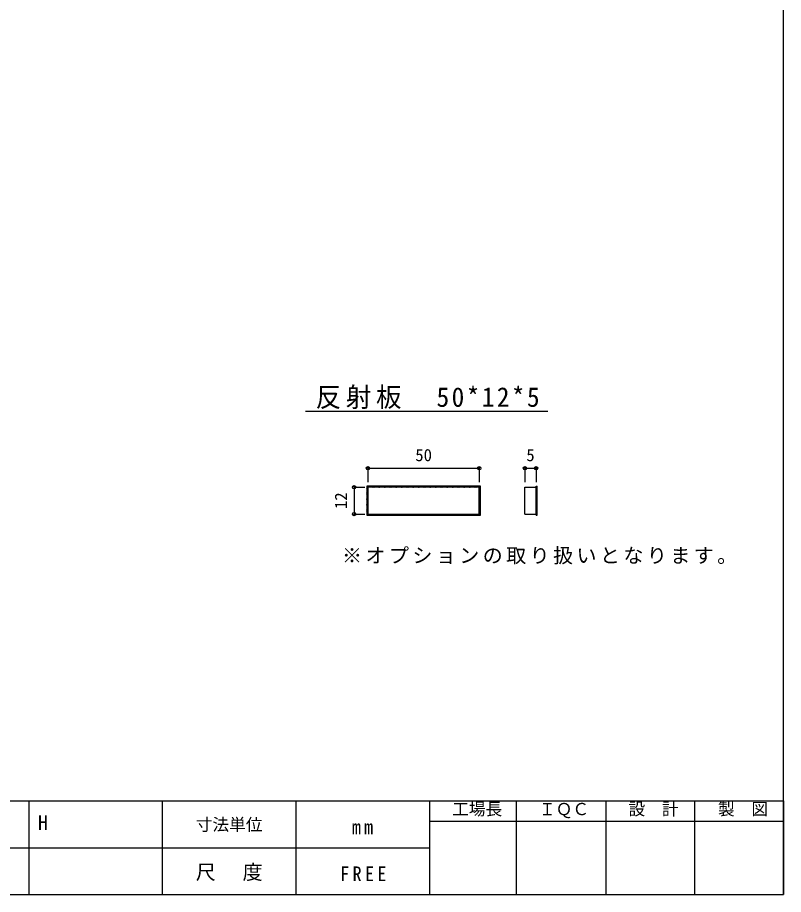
# Model space of a CAD drawing. Units: millimetres on the paper, enlarged 6 times, with parts at other scales. Extents: x -1175 to 1177, y -825 to 795.
# Drawn here: x 488 to 1177, y -825 to -37 of the extents above; entities that cross this region are included whole.
import ezdxf
from ezdxf.enums import TextEntityAlignment as Align

# ---------------------------------------------------------------- set-up
doc = ezdxf.new("R2010")
doc.units = ezdxf.units.MM
doc.header["$LTSCALE"] = 6
doc.header["$PDMODE"] = 32
doc.header["$PDSIZE"] = 3
for name, color, linetype in [('0-2', 7, 'Continuous'), ('1-1', 3, 'Continuous'), ('1-2', 7, 'Continuous'), ('F-0', 2, 'Continuous')]:
    doc.layers.add(name, color=color, linetype=linetype)
doc.styles.add('ＭＳ ゴシック', font='')
doc.styles.get('ＭＳ ゴシック').set_extended_font_data('MS Gothic')

msp = doc.modelspace()

# ---------------------------------------------------------------- linework, layer by layer
at = {"layer": '1-1'}
for p, q in [((802.291, -460.065), (803.942, -458.413)), ((802.291, -459.499), (803.377, -458.413)), ((802.291, -458.933), (802.811, -458.413)), ((802.291, -460.63), (803.291, -459.63)), ((802.291, -461.196), (803.291, -460.196)), ((802.291, -461.762), (803.291, -460.762)), ((802.291, -462.327), (803.291, -461.327)), ((802.291, -462.893), (803.291, -461.893)), ((802.291, -463.459), (803.291, -462.459)), ((802.291, -464.024), (803.291, -463.024)), ((802.291, -464.59), (803.291, -463.59)), ((802.291, -465.156), (803.291, -464.156)), ((802.291, -465.721), (803.291, -464.721)), ((803.508, -459.413), (804.508, -458.413)), ((804.074, -459.413), (805.074, -458.413)), ((804.639, -459.413), (805.639, -458.413)), ((805.205, -459.413), (806.205, -458.413)), ((805.771, -459.413), (806.771, -458.413)), ((806.337, -459.413), (807.337, -458.413)), ((806.902, -459.413), (807.902, -458.413)), ((807.468, -459.413), (808.468, -458.413)), ((808.034, -459.413), (809.034, -458.413)), ((808.599, -459.413), (809.599, -458.413)), ((809.165, -459.413), (810.165, -458.413)), ((809.731, -459.413), (810.731, -458.413)), ((810.296, -459.413), (811.296, -458.413)), ((810.862, -459.413), (811.862, -458.413)), ((811.428, -459.413), (812.428, -458.413)), ((811.993, -459.413), (812.993, -458.413)), ((812.559, -459.413), (813.559, -458.413)), ((813.125, -459.413), (814.125, -458.413)), ((813.69, -459.413), (814.69, -458.413)), ((814.256, -459.413), (815.256, -458.413)), ((814.822, -459.413), (815.822, -458.413)), ((815.387, -459.413), (816.387, -458.413)), ((815.953, -459.413), (816.953, -458.413)), ((816.519, -459.413), (817.519, -458.413)), ((817.085, -459.413), (818.085, -458.413)), ((817.65, -459.413), (818.65, -458.413)), ((818.216, -459.413), (819.216, -458.413)), ((818.782, -459.413), (819.782, -458.413)), ((819.347, -459.413), (820.347, -458.413)), ((819.913, -459.413), (820.913, -458.413)), ((820.479, -459.413), (821.479, -458.413)), ((821.044, -459.413), (822.044, -458.413)), ((821.61, -459.413), (822.61, -458.413)), ((822.176, -459.413), (823.176, -458.413)), ((822.741, -459.413), (823.741, -458.413)), ((823.307, -459.413), (824.307, -458.413)), ((823.873, -459.413), (824.873, -458.413)), ((824.438, -459.413), (825.438, -458.413)), ((825.004, -459.413), (826.004, -458.413)), ((825.57, -459.413), (826.57, -458.413)), ((826.135, -459.413), (827.135, -458.413)), ((826.701, -459.413), (827.701, -458.413)), ((827.267, -459.413), (828.267, -458.413)), ((827.833, -459.413), (828.833, -458.413)), ((828.398, -459.413), (829.398, -458.413)), ((828.964, -459.413), (829.964, -458.413)), ((829.53, -459.413), (830.53, -458.413)), ((830.095, -459.413), (831.095, -458.413)), ((830.661, -459.413), (831.661, -458.413)), ((831.227, -459.413), (832.227, -458.413)), ((831.792, -459.413), (832.792, -458.413)), ((832.358, -459.413), (833.358, -458.413)), ((832.924, -459.413), (833.924, -458.413)), ((833.489, -459.413), (834.489, -458.413)), ((834.055, -459.413), (835.055, -458.413)), ((834.621, -459.413), (835.621, -458.413)), ((835.186, -459.413), (836.186, -458.413)), ((835.752, -459.413), (836.752, -458.413)), ((836.318, -459.413), (837.318, -458.413)), ((836.884, -459.413), (837.884, -458.413)), ((837.449, -459.413), (838.449, -458.413)), ((838.015, -459.413), (839.015, -458.413)), ((838.581, -459.413), (839.581, -458.413)), ((839.146, -459.413), (840.146, -458.413)), ((839.712, -459.413), (840.712, -458.413)), ((840.278, -459.413), (841.278, -458.413)), ((840.843, -459.413), (841.843, -458.413)), ((841.409, -459.413), (842.409, -458.413)), ((841.975, -459.413), (842.975, -458.413)), ((842.54, -459.413), (843.54, -458.413)), ((843.106, -459.413), (844.106, -458.413)), ((843.672, -459.413), (844.672, -458.413)), ((844.237, -459.413), (845.237, -458.413)), ((844.803, -459.413), (845.803, -458.413)), ((845.369, -459.413), (846.369, -458.413)), ((845.934, -459.413), (846.934, -458.413)), ((846.5, -459.413), (847.5, -458.413)), ((847.066, -459.413), (848.066, -458.413)), ((847.632, -459.413), (848.632, -458.413)), ((848.197, -459.413), (849.197, -458.413)), ((848.763, -459.413), (849.763, -458.413)), ((849.329, -459.413), (850.329, -458.413)), ((849.894, -459.413), (850.894, -458.413)), ((850.46, -459.413), (851.46, -458.413)), ((851.026, -459.413), (852.026, -458.413)), ((851.591, -459.413), (852.591, -458.413)), ((852.157, -459.413), (853.157, -458.413)), ((852.723, -459.413), (853.723, -458.413)), ((853.288, -459.413), (854.288, -458.413)), ((853.854, -459.413), (854.854, -458.413)), ((854.42, -459.413), (855.42, -458.413)), ((854.985, -459.413), (855.985, -458.413)), ((855.551, -459.413), (856.551, -458.413)), ((856.117, -459.413), (857.117, -458.413)), ((856.683, -459.413), (857.683, -458.413)), ((857.248, -459.413), (858.248, -458.413)), ((857.814, -459.413), (858.814, -458.413)), ((858.38, -459.413), (859.38, -458.413)), ((858.945, -459.413), (859.945, -458.413)), ((859.511, -459.413), (860.511, -458.413)), ((860.077, -459.413), (861.077, -458.413)), ((860.642, -459.413), (861.642, -458.413)), ((861.208, -459.413), (862.208, -458.413)), ((861.774, -459.413), (862.774, -458.413)), ((862.339, -459.413), (863.339, -458.413)), ((862.905, -459.413), (863.905, -458.413)), ((863.471, -459.413), (864.471, -458.413)), ((864.036, -459.413), (865.036, -458.413)), ((864.602, -459.413), (865.602, -458.413)), ((865.168, -459.413), (866.168, -458.413)), ((865.733, -459.413), (866.733, -458.413)), ((866.299, -459.413), (867.299, -458.413)), ((866.865, -459.413), (867.865, -458.413)), ((867.431, -459.413), (868.431, -458.413)), ((867.996, -459.413), (868.996, -458.413)), ((868.562, -459.413), (869.562, -458.413)), ((869.128, -459.413), (870.128, -458.413)), ((869.693, -459.413), (870.693, -458.413)), ((870.259, -459.413), (871.259, -458.413)), ((870.825, -459.413), (871.825, -458.413)), ((871.39, -459.413), (872.39, -458.413)), ((871.956, -459.413), (872.956, -458.413)), ((872.522, -459.413), (873.522, -458.413)), ((873.087, -459.413), (874.087, -458.413)), ((873.653, -459.413), (874.653, -458.413)), ((874.219, -459.413), (875.219, -458.413)), ((874.784, -459.413), (875.784, -458.413)), ((875.35, -459.413), (876.35, -458.413)), ((875.916, -459.413), (876.916, -458.413)), ((876.481, -459.413), (877.481, -458.413)), ((877.047, -459.413), (878.047, -458.413)), ((877.613, -459.413), (878.613, -458.413)), ((878.179, -459.413), (879.179, -458.413)), ((878.744, -459.413), (879.744, -458.413)), ((879.31, -459.413), (880.31, -458.413)), ((879.876, -459.413), (880.876, -458.413)), ((880.441, -459.413), (881.441, -458.413)), ((881.007, -459.413), (882.007, -458.413)), ((881.573, -459.413), (882.573, -458.413)), ((882.138, -459.413), (883.138, -458.413)), ((882.704, -459.413), (883.704, -458.413)), ((883.27, -459.413), (884.27, -458.413)), ((883.835, -459.413), (884.835, -458.413)), ((884.401, -459.413), (885.401, -458.413)), ((884.967, -459.413), (885.967, -458.413)), ((885.532, -459.413), (886.532, -458.413)), ((886.098, -459.413), (887.098, -458.413)), ((886.664, -459.413), (887.664, -458.413)), ((887.23, -459.413), (888.23, -458.413)), ((887.795, -459.413), (888.795, -458.413)), ((888.361, -459.413), (889.361, -458.413)), ((888.927, -459.413), (889.927, -458.413)), ((889.492, -459.413), (890.492, -458.413)), ((890.058, -459.413), (891.058, -458.413)), ((890.624, -459.413), (891.624, -458.413)), ((891.189, -459.413), (892.189, -458.413)), ((891.755, -459.413), (892.755, -458.413)), ((892.321, -459.413), (893.321, -458.413)), ((892.886, -459.413), (893.886, -458.413)), ((893.452, -459.413), (894.452, -458.413)), ((894.018, -459.413), (895.018, -458.413)), ((894.583, -459.413), (895.583, -458.413)), ((895.149, -459.413), (896.149, -458.413)), ((895.715, -459.413), (896.715, -458.413)), ((896.28, -459.413), (897.28, -458.413)), ((896.846, -459.413), (897.846, -458.413)), ((897.412, -459.413), (898.412, -458.413)), ((897.978, -459.413), (898.978, -458.413)), ((898.543, -459.413), (899.543, -458.413)), ((899.109, -459.413), (900.109, -458.413)), ((899.675, -459.413), (900.675, -458.413)), ((900.24, -459.413), (901.24, -458.413)), ((900.806, -459.413), (901.806, -458.413)), ((901.372, -459.413), (902.372, -458.413)), ((901.937, -459.413), (902.937, -458.413)), ((902.503, -459.413), (903.503, -458.413)), ((903.069, -459.413), (904.069, -458.413)), ((903.291, -459.757), (904.291, -458.757)), ((903.291, -460.322), (904.291, -459.322)), ((903.291, -460.888), (904.291, -459.888)), ((903.291, -461.454), (904.291, -460.454)), ((903.291, -462.019), (904.291, -461.019)), ((903.291, -462.585), (904.291, -461.585)), ((903.291, -463.151), (904.291, -462.151)), ((903.291, -463.716), (904.291, -462.716)), ((903.291, -464.282), (904.291, -463.282)), ((903.291, -464.848), (904.291, -463.848)), ((903.291, -465.413), (904.291, -464.413)), ((944.291, -483.413), (944.291, -459.413)), ((944.291, -459.413), (954.291, -459.413)), ((954.291, -484.413), (954.291, -458.413)), ((954.291, -458.413), (955.291, -458.413)), ((954.291, -459.103), (954.98, -458.413)), ((954.291, -458.537), (954.415, -458.413)), ((954.291, -459.668), (955.291, -458.668)), ((954.291, -460.234), (955.291, -459.234)), ((954.291, -460.8), (955.291, -459.8)), ((954.291, -461.365), (955.291, -460.365)), ((954.291, -461.931), (955.291, -460.931)), ((954.291, -462.497), (955.291, -461.497)), ((954.291, -463.062), (955.291, -462.062)), ((954.291, -463.628), (955.291, -462.628)), ((954.291, -464.194), (955.291, -463.194)), ((954.291, -464.759), (955.291, -463.759)), ((954.291, -465.325), (955.291, -464.325)), ((954.291, -465.891), (955.291, -464.891)), ((802.291, -466.287), (803.291, -465.287)), ((802.291, -466.853), (803.291, -465.853)), ((802.291, -467.418), (803.291, -466.418)), ((802.291, -467.984), (803.291, -466.984)), ((802.291, -468.55), (803.291, -467.55)), ((802.291, -469.115), (803.291, -468.115)), ((802.291, -469.681), (803.291, -468.681)), ((802.291, -470.247), (803.291, -469.247)), ((802.291, -470.813), (803.291, -469.813)), ((802.291, -471.378), (803.291, -470.378)), ((802.291, -471.944), (803.291, -470.944)), ((802.291, -472.51), (803.291, -471.51)), ((802.291, -473.075), (803.291, -472.075)), ((802.291, -473.641), (803.291, -472.641)), ((903.291, -465.979), (904.291, -464.979)), ((903.291, -466.545), (904.291, -465.545)), ((903.291, -467.11), (904.291, -466.11)), ((903.291, -467.676), (904.291, -466.676)), ((903.291, -468.242), (904.291, -467.242)), ((903.291, -468.807), (904.291, -467.807)), ((903.291, -469.373), (904.291, -468.373)), ((903.291, -469.939), (904.291, -468.939)), ((903.291, -470.505), (904.291, -469.505)), ((903.291, -471.07), (904.291, -470.07)), ((903.291, -471.636), (904.291, -470.636)), ((903.291, -472.202), (904.291, -471.202)), ((903.291, -472.767), (904.291, -471.767)), ((903.291, -473.333), (904.291, -472.333)), ((954.291, -466.456), (955.291, -465.456)), ((954.291, -467.022), (955.291, -466.022)), ((954.291, -467.588), (955.291, -466.588)), ((954.291, -468.153), (955.291, -467.153)), ((954.291, -468.719), (955.291, -467.719)), ((954.291, -469.285), (955.291, -468.285)), ((954.291, -469.851), (955.291, -468.851)), ((954.291, -470.416), (955.291, -469.416)), ((954.291, -470.982), (955.291, -469.982)), ((954.291, -471.548), (955.291, -470.548)), ((954.291, -472.113), (955.291, -471.113)), ((954.291, -472.679), (955.291, -471.679)), ((954.291, -473.245), (955.291, -472.245)), ((802.291, -474.207), (803.291, -473.207)), ((802.291, -474.772), (803.291, -473.772)), ((802.291, -475.338), (803.291, -474.338)), ((802.291, -475.904), (803.291, -474.904)), ((802.291, -476.469), (803.291, -475.469)), ((802.291, -477.035), (803.291, -476.035)), ((802.291, -477.601), (803.291, -476.601)), ((802.291, -478.166), (803.291, -477.166)), ((802.291, -478.732), (803.291, -477.732)), ((802.291, -479.298), (803.291, -478.298)), ((802.291, -479.864), (803.291, -478.864)), ((802.291, -480.429), (803.291, -479.429)), ((802.291, -480.995), (803.291, -479.995)), ((802.291, -481.561), (803.291, -480.561)), ((903.291, -473.899), (904.291, -472.899)), ((903.291, -474.464), (904.291, -473.464)), ((903.291, -475.03), (904.291, -474.03)), ((903.291, -475.596), (904.291, -474.596)), ((903.291, -476.161), (904.291, -475.161)), ((903.291, -476.727), (904.291, -475.727)), ((903.291, -477.293), (904.291, -476.293)), ((903.291, -477.858), (904.291, -476.858)), ((903.291, -478.424), (904.291, -477.424)), ((903.291, -478.99), (904.291, -477.99)), ((903.291, -479.556), (904.291, -478.556)), ((903.291, -480.121), (904.291, -479.121)), ((903.291, -480.687), (904.291, -479.687)), ((903.291, -481.253), (904.291, -480.253)), ((954.291, -473.81), (955.291, -472.81)), ((954.291, -474.376), (955.291, -473.376)), ((954.291, -474.942), (955.291, -473.942)), ((954.291, -475.507), (955.291, -474.507)), ((954.291, -476.073), (955.291, -475.073)), ((954.291, -476.639), (955.291, -475.639)), ((954.291, -477.204), (955.291, -476.204)), ((954.291, -477.77), (955.291, -476.77)), ((954.291, -478.336), (955.291, -477.336)), ((954.291, -478.902), (955.291, -477.902)), ((954.291, -479.467), (955.291, -478.467)), ((954.291, -480.033), (955.291, -479.033)), ((954.291, -480.599), (955.291, -479.599)), ((954.291, -481.164), (955.291, -480.164)), ((802.291, -482.126), (803.291, -481.126)), ((802.291, -482.692), (803.291, -481.692)), ((802.291, -483.258), (803.291, -482.258)), ((802.291, -483.823), (803.291, -482.823)), ((802.291, -484.389), (803.291, -483.389)), ((802.833, -484.413), (803.833, -483.413)), ((803.398, -484.413), (804.398, -483.413)), ((803.964, -484.413), (804.964, -483.413)), ((804.53, -484.413), (805.53, -483.413)), ((805.095, -484.413), (806.095, -483.413)), ((805.661, -484.413), (806.661, -483.413)), ((806.227, -484.413), (807.227, -483.413)), ((806.792, -484.413), (807.792, -483.413)), ((807.358, -484.413), (808.358, -483.413)), ((807.924, -484.413), (808.924, -483.413)), ((808.489, -484.413), (809.489, -483.413)), ((809.055, -484.413), (810.055, -483.413)), ((809.621, -484.413), (810.621, -483.413)), ((810.186, -484.413), (811.186, -483.413)), ((810.752, -484.413), (811.752, -483.413)), ((811.318, -484.413), (812.318, -483.413)), ((811.884, -484.413), (812.884, -483.413)), ((812.449, -484.413), (813.449, -483.413)), ((813.015, -484.413), (814.015, -483.413)), ((813.581, -484.413), (814.581, -483.413)), ((814.146, -484.413), (815.146, -483.413)), ((814.712, -484.413), (815.712, -483.413)), ((815.278, -484.413), (816.278, -483.413)), ((815.843, -484.413), (816.843, -483.413)), ((816.409, -484.413), (817.409, -483.413)), ((816.975, -484.413), (817.975, -483.413)), ((817.54, -484.413), (818.54, -483.413)), ((818.106, -484.413), (819.106, -483.413)), ((818.672, -484.413), (819.672, -483.413)), ((819.237, -484.413), (820.237, -483.413)), ((819.803, -484.413), (820.803, -483.413)), ((820.369, -484.413), (821.369, -483.413)), ((820.934, -484.413), (821.934, -483.413)), ((821.5, -484.413), (822.5, -483.413)), ((822.066, -484.413), (823.066, -483.413)), ((822.632, -484.413), (823.632, -483.413)), ((823.197, -484.413), (824.197, -483.413)), ((823.763, -484.413), (824.763, -483.413)), ((824.329, -484.413), (825.329, -483.413)), ((824.894, -484.413), (825.894, -483.413)), ((825.46, -484.413), (826.46, -483.413)), ((826.026, -484.413), (827.026, -483.413)), ((826.591, -484.413), (827.591, -483.413)), ((827.157, -484.413), (828.157, -483.413)), ((827.723, -484.413), (828.723, -483.413)), ((828.288, -484.413), (829.288, -483.413)), ((828.854, -484.413), (829.854, -483.413)), ((829.42, -484.413), (830.42, -483.413)), ((829.985, -484.413), (830.985, -483.413)), ((830.551, -484.413), (831.551, -483.413)), ((831.117, -484.413), (832.117, -483.413)), ((831.683, -484.413), (832.683, -483.413)), ((832.248, -484.413), (833.248, -483.413)), ((832.814, -484.413), (833.814, -483.413)), ((833.38, -484.413), (834.38, -483.413)), ((833.945, -484.413), (834.945, -483.413)), ((834.511, -484.413), (835.511, -483.413)), ((835.077, -484.413), (836.077, -483.413)), ((835.642, -484.413), (836.642, -483.413)), ((836.208, -484.413), (837.208, -483.413)), ((836.774, -484.413), (837.774, -483.413)), ((837.339, -484.413), (838.339, -483.413)), ((837.905, -484.413), (838.905, -483.413)), ((838.471, -484.413), (839.471, -483.413)), ((839.036, -484.413), (840.036, -483.413)), ((839.602, -484.413), (840.602, -483.413)), ((840.168, -484.413), (841.168, -483.413)), ((840.733, -484.413), (841.733, -483.413)), ((841.299, -484.413), (842.299, -483.413)), ((841.865, -484.413), (842.865, -483.413)), ((842.431, -484.413), (843.431, -483.413)), ((842.996, -484.413), (843.996, -483.413)), ((843.562, -484.413), (844.562, -483.413)), ((844.128, -484.413), (845.128, -483.413)), ((844.693, -484.413), (845.693, -483.413)), ((845.259, -484.413), (846.259, -483.413)), ((845.825, -484.413), (846.825, -483.413)), ((846.39, -484.413), (847.39, -483.413)), ((846.956, -484.413), (847.956, -483.413)), ((847.522, -484.413), (848.522, -483.413)), ((848.087, -484.413), (849.087, -483.413)), ((848.653, -484.413), (849.653, -483.413)), ((849.219, -484.413), (850.219, -483.413)), ((849.784, -484.413), (850.784, -483.413)), ((850.35, -484.413), (851.35, -483.413)), ((850.916, -484.413), (851.916, -483.413)), ((851.481, -484.413), (852.481, -483.413)), ((852.047, -484.413), (853.047, -483.413)), ((852.613, -484.413), (853.613, -483.413)), ((853.179, -484.413), (854.179, -483.413)), ((853.744, -484.413), (854.744, -483.413)), ((854.31, -484.413), (855.31, -483.413)), ((854.876, -484.413), (855.876, -483.413)), ((855.441, -484.413), (856.441, -483.413)), ((856.007, -484.413), (857.007, -483.413)), ((856.573, -484.413), (857.573, -483.413)), ((857.138, -484.413), (858.138, -483.413)), ((857.704, -484.413), (858.704, -483.413)), ((858.27, -484.413), (859.27, -483.413)), ((858.835, -484.413), (859.835, -483.413)), ((859.401, -484.413), (860.401, -483.413)), ((859.967, -484.413), (860.967, -483.413)), ((860.532, -484.413), (861.532, -483.413)), ((861.098, -484.413), (862.098, -483.413)), ((861.664, -484.413), (862.664, -483.413)), ((862.23, -484.413), (863.23, -483.413)), ((862.795, -484.413), (863.795, -483.413)), ((863.361, -484.413), (864.361, -483.413)), ((863.927, -484.413), (864.927, -483.413)), ((864.492, -484.413), (865.492, -483.413)), ((865.058, -484.413), (866.058, -483.413)), ((865.624, -484.413), (866.624, -483.413)), ((866.189, -484.413), (867.189, -483.413)), ((866.755, -484.413), (867.755, -483.413)), ((867.321, -484.413), (868.321, -483.413)), ((867.886, -484.413), (868.886, -483.413)), ((868.452, -484.413), (869.452, -483.413)), ((869.018, -484.413), (870.018, -483.413)), ((869.583, -484.413), (870.583, -483.413)), ((870.149, -484.413), (871.149, -483.413)), ((870.715, -484.413), (871.715, -483.413)), ((871.28, -484.413), (872.28, -483.413)), ((871.846, -484.413), (872.846, -483.413)), ((872.412, -484.413), (873.412, -483.413)), ((872.978, -484.413), (873.978, -483.413)), ((873.543, -484.413), (874.543, -483.413)), ((874.109, -484.413), (875.109, -483.413)), ((874.675, -484.413), (875.675, -483.413)), ((875.24, -484.413), (876.24, -483.413)), ((875.806, -484.413), (876.806, -483.413)), ((876.372, -484.413), (877.372, -483.413)), ((876.937, -484.413), (877.937, -483.413)), ((877.503, -484.413), (878.503, -483.413)), ((878.069, -484.413), (879.069, -483.413)), ((878.634, -484.413), (879.634, -483.413)), ((879.2, -484.413), (880.2, -483.413)), ((879.766, -484.413), (880.766, -483.413)), ((880.331, -484.413), (881.331, -483.413)), ((880.897, -484.413), (881.897, -483.413)), ((881.463, -484.413), (882.463, -483.413)), ((882.029, -484.413), (883.029, -483.413)), ((882.594, -484.413), (883.594, -483.413)), ((883.16, -484.413), (884.16, -483.413)), ((883.726, -484.413), (884.726, -483.413)), ((884.291, -484.413), (885.291, -483.413)), ((884.857, -484.413), (885.857, -483.413)), ((885.423, -484.413), (886.423, -483.413)), ((885.988, -484.413), (886.988, -483.413)), ((886.554, -484.413), (887.554, -483.413)), ((887.12, -484.413), (888.12, -483.413)), ((887.685, -484.413), (888.685, -483.413)), ((888.251, -484.413), (889.251, -483.413)), ((888.817, -484.413), (889.817, -483.413)), ((889.382, -484.413), (890.382, -483.413)), ((889.948, -484.413), (890.948, -483.413)), ((890.514, -484.413), (891.514, -483.413)), ((891.079, -484.413), (892.079, -483.413)), ((891.645, -484.413), (892.645, -483.413)), ((892.211, -484.413), (893.211, -483.413)), ((892.777, -484.413), (893.777, -483.413)), ((893.342, -484.413), (894.342, -483.413)), ((893.908, -484.413), (894.908, -483.413)), ((894.474, -484.413), (895.474, -483.413)), ((895.039, -484.413), (896.039, -483.413)), ((895.605, -484.413), (896.605, -483.413)), ((896.171, -484.413), (897.171, -483.413)), ((896.736, -484.413), (897.736, -483.413)), ((897.302, -484.413), (898.302, -483.413)), ((897.868, -484.413), (898.868, -483.413)), ((898.433, -484.413), (899.433, -483.413)), ((898.999, -484.413), (899.999, -483.413)), ((899.565, -484.413), (900.565, -483.413)), ((900.13, -484.413), (901.13, -483.413)), ((900.696, -484.413), (901.696, -483.413)), ((901.262, -484.413), (902.262, -483.413)), ((901.827, -484.413), (902.827, -483.413)), ((902.393, -484.413), (904.291, -482.515)), ((902.959, -484.413), (904.291, -483.081)), ((903.291, -481.818), (904.291, -480.818)), ((903.291, -482.384), (904.291, -481.384)), ((903.291, -482.95), (904.291, -481.95)), ((903.525, -484.413), (904.291, -483.647)), ((904.09, -484.413), (904.291, -484.212)), ((944.291, -483.413), (954.291, -483.413)), ((954.291, -481.73), (955.291, -480.73)), ((954.291, -482.296), (955.291, -481.296)), ((954.291, -482.861), (955.291, -481.861)), ((954.291, -483.427), (955.291, -482.427)), ((954.291, -483.993), (955.291, -482.993)), ((954.436, -484.413), (955.291, -483.558)), ((955.002, -484.413), (955.291, -484.124))]:
    msp.add_line(p, q, dxfattribs=at)
for points in [[(802.291, -458.413), (802.291, -484.413), (904.291, -484.413), (904.291, -458.413)], [(803.291, -483.413), (903.291, -483.413), (903.291, -459.413), (803.291, -459.413)]]:
    msp.add_lwpolyline(points, close=True, dxfattribs=at)
msp.add_lwpolyline([(954.291, -484.413), (955.291, -484.413), (955.291, -458.413)], dxfattribs=at)
at = {"layer": '1-2', "color": 2}
msp.add_line((747.3, -391.056), (964.752, -391.056), dxfattribs=at)
at = {"layer": '1-2'}
for p, q in [((803.291, -442.219), (903.291, -442.219)), ((803.291, -442.219), (803.291, -454.861)), ((903.291, -442.219), (903.291, -454.861)), ((944.291, -442.219), (954.291, -442.219)), ((944.291, -442.219), (944.291, -454.861)), ((954.291, -442.219), (954.291, -454.861)), ((790.743, -459.413), (790.743, -483.413)), ((790.743, -459.413), (800.567, -459.413)), ((790.743, -483.413), (800.567, -483.413))]:
    msp.add_line(p, q, dxfattribs=at)
for p in [(803.291, -442.219), (903.291, -442.219), (944.291, -442.219), (954.291, -442.219), (790.743, -459.413), (790.743, -483.413)]:
    msp.add_point(p, dxfattribs=at)
at = {"layer": 'F-0'}
for p, q in [((1176.529, -825.251), (1176.529, 794.749)), ((-1175.471, -741.251), (1176.529, -741.251)), ((498.529, -741.251), (498.529, -825.251)), ((618.529, -741.251), (618.529, -825.251)), ((738.529, -741.251), (738.529, -825.251)), ((858.529, -741.251), (858.529, -825.251)), ((858.529, -741.251), (858.529, -825.251)), ((936.529, -741.251), (936.529, -825.251)), ((1016.929, -741.251), (1016.929, -825.251)), ((1096.729, -741.251), (1096.729, -825.251)), ((1176.529, -741.251), (1176.529, -825.251)), ((858.529, -759.251), (1176.529, -759.251)), ((-875.471, -783.251), (858.529, -783.251)), ((-1175.471, -825.251), (1176.529, -825.251))]:
    msp.add_line(p, q, dxfattribs=at)

# ---------------------------------------------------------------- texts
at = {"layer": '0-2', "insert": (779.934, -528.7), "char_height": 13.2, "attachment_point": 7, "style": 'ＭＳ ゴシック'}
msp.add_mtext('\\T1.17;※オプションの取り扱いとなります。', dxfattribs=at)
at = {"layer": '1-2', "color": 4, "style": 'ＭＳ ゴシック'}
for s, p in [('50', (845.791, -439.219)), ('5', (945.541, -439.219))]:
    msp.add_text(s, height=11, dxfattribs=at).set_placement(p, align=Align.BOTTOM_LEFT)
msp.add_text('12', height=11, rotation=90, dxfattribs=at).set_placement((787.743, -478.913), align=Align.BOTTOM_LEFT)
at = {"layer": '1-2', "insert": (756.319, -389.052), "char_height": 17.6, "attachment_point": 7, "style": 'ＭＳ ゴシック'}
msp.add_mtext('\\T1.19;\\W0.95;反射板\u300050*12*5', dxfattribs=at)
at = {"layer": 'F-0', "color": 4, "style": 'ＭＳ ゴシック'}
for s, p in [('工場長', (878.896, -757.306)), ('ＩＱＣ', (956.896, -757.306)), ('設\u3000計', (1037.297, -757.306)), ('製\u3000図', (1117.697, -757.306)), ('寸法単位', (648.529, -771.251))]:
    msp.add_text(s, height=11, dxfattribs=at).set_placement(p, align=Align.BOTTOM_LEFT)
at = {"layer": 'F-0', "color": 7, "style": 'ＭＳ ゴシック'}
msp.add_text('H', height=13.2, dxfattribs=at).set_placement((506.805, -771.251), align=Align.BOTTOM_LEFT)
at = {"layer": 'F-0', "color": 7, "char_height": 13.2, "attachment_point": 7, "style": 'ＭＳ ゴシック'}
for s, insert in [('\\T1.36;\\W0.9;mm', (788.779, -771.251)), ('\\T1.17;尺\u3000度', (648.529, -813.251)), ('\\T1.38;\\W0.9;FREE', (778.279, -813.251))]:
    msp.add_mtext(s, dxfattribs=dict(at, insert=insert))

doc.saveas('drawing.dxf')
